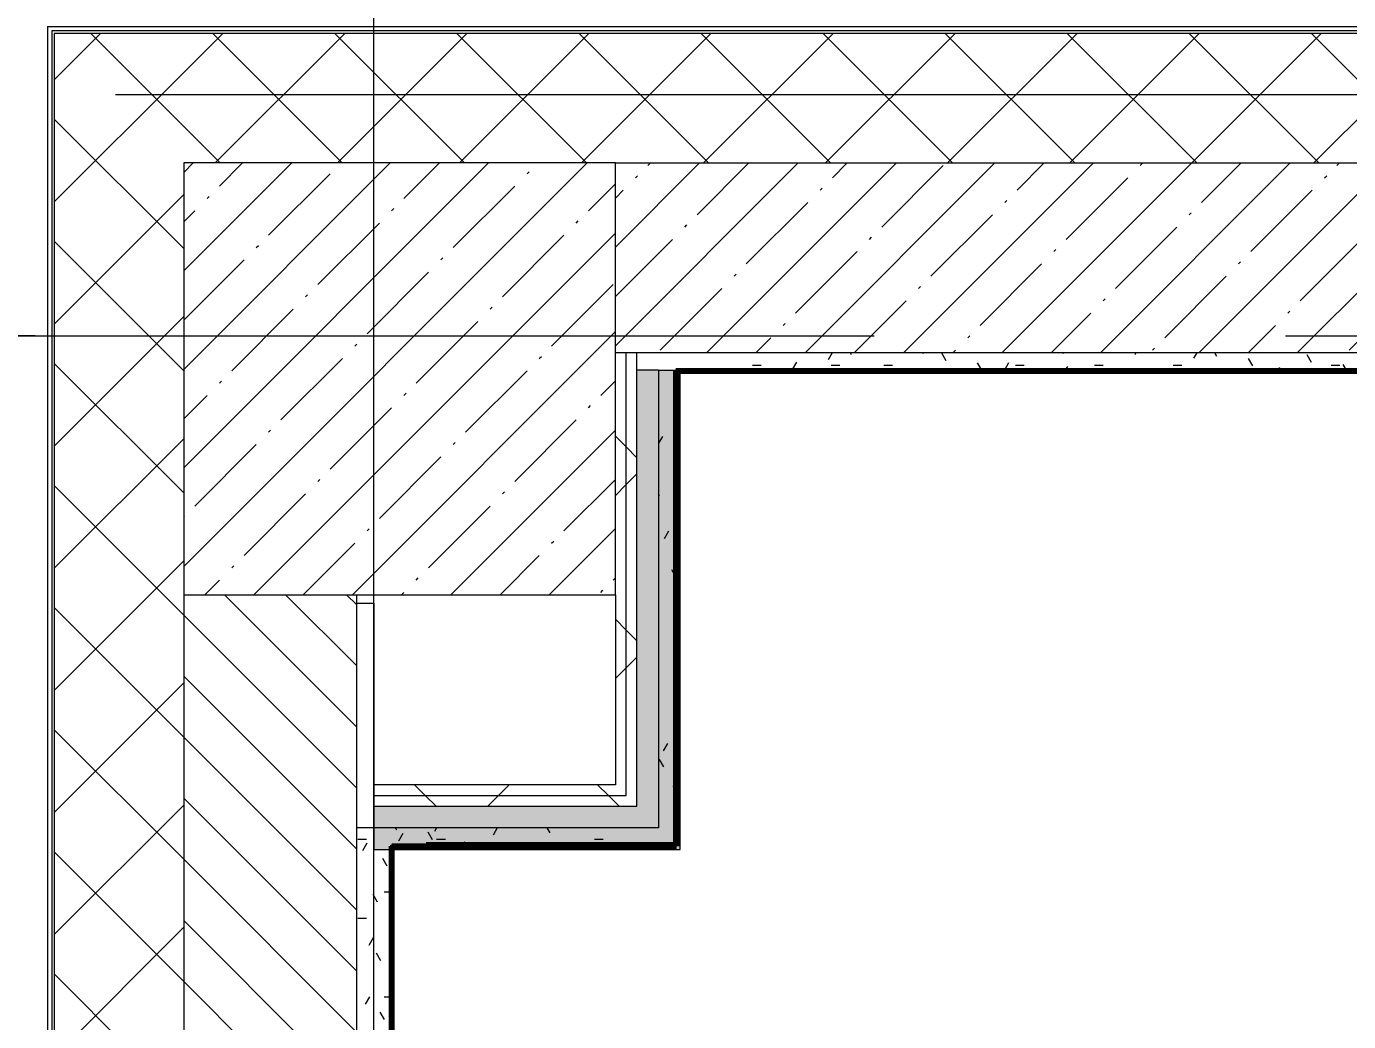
# Model space of a CAD drawing. Header units: millimetres. Extents: x -3245 to 186632, y -8553 to 29000.
# Drawn here: x -292 to 1240, y 14206 to 15358 of the extents above; entities that cross this region are included whole.
import ezdxf

# ---------------------------------------------------------------- set-up
doc = ezdxf.new("R2010")
doc.units = ezdxf.units.MM
doc.linetypes.add('Осевая', pattern=[3175, 635, -476.25, 1587.5, -476.25])
for name, color, linetype, lineweight in [('A-ANNO-DIMS', 7, 'Continuous', 9), ('A-ANNO-DIMS-100', 7, 'Continuous', 9), ('A-WALL', 7, 'Continuous', 9), ('I-WALL', 7, 'Continuous', 9), ('S-COLS', 7, 'Continuous', 9), ('Оси', 7, 'Continuous', 9), ('Оси-2', 7, 'Осевая', 9)]:
    doc.layers.add(name, color=color, linetype=linetype, lineweight=lineweight)
for name, color, linetype, lineweight, true_color in [('A-WALL-1', 7, 'Continuous', 9, 0xc0c0c0), ('A-WALL-4', 7, 'Continuous', 9, 0xff80c0), ('I-WALL-10', 7, 'Continuous', 80, 0xff80c0), ('I-WALL-5', 7, 'Continuous', 9, 0xc0c0c0), ('S-WALL-ANLY-1', 7, 'Continuous', 5, 0x008040)]:
    doc.layers.add(name, color=color, linetype=linetype, lineweight=lineweight, true_color=true_color)
doc.styles.add('ISOCPEUR', font='isocpeur.ttf', dxfattribs={"width": 0.9, "height": 250})
doc.dimstyles.new('ISO-2_5_0_9К_БОЛЬШОЙ', dxfattribs={"dimscale": 304.8, "dimtxt": 248.995294, "dimasz": 0.492126, "dimexe": 0.393701, "dimexo": 0.984252, "dimgap": 0, "dimtad": 1, "dimdec": 0, "dimrnd": 10, "dimzin": 0, "dimdsep": 46, "dimtxsty": 'ISOCPEUR', "dimblk1": 'OBLIQUE', "dimblk2": 'OBLIQUE', "dimsah": 1, "dimcen": 0.09, "dimdle": 0.393701, "dimazin": 0, "dimtfac": 1, "dimtdec": 4, "dimtix": 1, "dimtmove": 0, "dimatfit": 3, "dimfxl": 1, "dimtvp": 1, "dimtolj": 1, "dimtzin": 0, "dimarcsym": 2})
pattern_1 = [(45, (0, 0), (-70.7107, 70.7107), []), (135, (0, 0), (-70.7107, -70.7107), [])]
pattern_2 = [(0, (0, 0), (121.92, 30.48), [10.058, -81.382, 10.058, -81.382, -487.68]), (0, (0, 0), (121.92, 30.48), [-182.88, 10.058, -172.822, 10.058, -81.382, -213.36]), (0, (0, 0), (121.92, 30.48), [-457.2, 10.058, -50.902, 10.058, -142.342]), (120, (45.72, 15.24), (-87.356454, 90.34582), [10.058, -81.382, 10.058, -81.382, -487.68]), (120, (45.72, 15.24), (-87.356454, 90.34582), [-182.88, 10.058, -172.822, 10.058, -81.382, -213.36]), (120, (45.72, 15.24), (-87.356454, 90.34582), [-457.2, 10.058, -50.902, 10.058, -142.342]), (240, (60.96, 76.2), (-34.563546, -120.82582), [10.058, -81.382, 10.058, -81.382, -487.68]), (240, (60.96, 76.2), (-34.563546, -120.82582), [-182.88, 10.058, -172.822, 10.058, -81.382, -213.36]), (240, (60.96, 76.2), (-34.563546, -120.82582), [-457.2, 10.058, -50.902, 10.058, -142.342])]
pattern_3 = [(45, (0, 0), (-106.066, 106.066), []), (135, (0, 0), (-106.066, -106.066), [])]

# ---------------------------------------------------------------- blocks, each defined once
blk = doc.blocks.new('BSC_Колонна _Прямоугольная - 500х500-V24-План отделки стен 2 этажа в осях 1-12')
at = {"layer": 'S-COLS'}
h = blk.add_hatch(dxfattribs=at)
h.set_pattern_fill('FP_35', color=256, style=0, pattern_type=2)
h.set_pattern_definition([(45, (-140, -14950), (-57.02463, 57.02463), []), (45, (-82.975, -14950), (-57.02463, 57.02463), [100.806, -20.161, 3.353, -16.808])])
h.paths.add_polyline_path([(-250, -250), (250, -250), (250, 250), (-250, 250)])
for p, q in [((250, 250), (-250, 250)), ((-250, 250), (-250, -250)), ((250, -250), (250, 250)), ((-250, -250), (250, -250))]:
    blk.add_line(p, q, dxfattribs=at)
blk = doc.blocks.new('DIMBLOCK21-План отделки стен 2 этажа в осях 1-12')
at = {"layer": 'A-ANNO-DIMS-100', "lineweight": 20}
for p, q in [((-824.4, 17000), (-899.4, 17075)), ((-824.4, 17000), (-749.4, 16925)), ((-824.4, 15000), (-899.4, 15075)), ((-824.4, 15000), (-749.4, 14925))]:
    blk.add_line(p, q, dxfattribs=at)
at = {"layer": 'A-ANNO-DIMS-100'}
for p, q in [((-1018.3, 17000), (-704.4, 17000)), ((-824.4, 17000), (-1018.3, 17000)), ((-824.4, 17000), (-824.4, 15000)), ((-282.3, 15000), (-944.4, 15000)), ((-824.4, 15000), (-282.3, 15000))]:
    blk.add_line(p, q, dxfattribs=at)
at = {"layer": 'A-ANNO-DIMS-100', "color": 0, "insert": (-1151, 15684), "char_height": 250, "width": 758.478, "attachment_point": 1, "rotation": 90, "line_spacing_factor": 1.149209, "style": 'ISOCPEUR'}
blk.add_mtext('2000', dxfattribs=at)
blk = doc.blocks.new('_Oblique')
at = {"color": 0, "linetype": 'ByBlock', "lineweight": -2}
blk.add_line((-0.5, -0.5), (0.5, 0.5), dxfattribs=at)
blk = doc.blocks.new('DIMBLOCK22-План отделки стен 2 этажа в осях 1-12')
at = {"layer": 'A-ANNO-DIMS-100', "lineweight": 20}
for p, q in [((-824.4, 15000), (-899.4, 15075)), ((-824.4, 15000), (-749.4, 14925)), ((-824.4, 13400), (-899.4, 13475)), ((-824.4, 13400), (-749.4, 13325))]:
    blk.add_line(p, q, dxfattribs=at)
at = {"layer": 'A-ANNO-DIMS-100'}
for p, q in [((-282.3, 15000), (-944.4, 15000)), ((-824.4, 15000), (-824.4, 13400)), ((-824.4, 15000), (-282.3, 15000)), ((-1018.3, 13400), (-704.4, 13400)), ((-824.4, 13400), (-1018.3, 13400))]:
    blk.add_line(p, q, dxfattribs=at)
at = {"layer": 'A-ANNO-DIMS-100', "color": 0, "insert": (-1151, 13905.5), "char_height": 250, "width": 706.764, "attachment_point": 1, "rotation": 90, "line_spacing_factor": 1.149209, "style": 'ISOCPEUR'}
blk.add_mtext('1600', dxfattribs=at)

msp = doc.modelspace()

# ---------------------------------------------------------------- hatches: boundary and pattern name
at = {"layer": 'A-WALL'}
h = msp.add_hatch(dxfattribs=at)
h.set_pattern_fill('FP_14', color=256, style=0, pattern_type=2)
h.set_pattern_definition(pattern_1)
h.paths.add_polyline_path([(-110, -100), (-110, 5220), (-260, 5220), (-260, -100)])
h.paths.add_polyline_path([(-260, 7320), (-110, 7320), (-110, 8520), (-260, 8520), (-260, 7833.5)])
h.paths.add_polyline_path([(-110, 10620), (-110, 11520), (-260, 11520), (-260, 10620)])
h.paths.add_polyline_path([(-151.7, 13120), (-110, 13120), (-110, 15350), (-260, 15350), (-260, 13120)])
h = msp.add_hatch(dxfattribs=at)
h.set_pattern_fill('FP_14', color=256, style=0, pattern_type=2)
h.set_pattern_definition(pattern_1)
h.paths.add_polyline_path([(4052, 15200), (4052, 15350), (-110, 15350), (-110, 15200), (2867.7, 15200)])
h = msp.add_hatch(dxfattribs=at)
h.set_pattern_fill('FP_18', color=256, style=0, pattern_type=2)
h.set_pattern_definition([(135, (0, 0), (-35.35534, -35.35534), [])])
h.paths.add_polyline_path([(90, 7900), (90, 8520), (-110, 8520), (-110, 7900)])
h.paths.add_polyline_path([(90, 10620), (90, 10900), (-110, 10900), (-110, 10620)])
h.paths.add_polyline_path([(90, 11400), (90, 11520), (-110, 11520), (-110, 11400), (-52.9, 11400)])
h.paths.add_polyline_path([(16.1, 13120), (90, 13120), (90, 14700), (-110, 14700), (-110, 13120)])
at = {"layer": 'I-WALL'}
h = msp.add_hatch(dxfattribs=at)
h.set_pattern_fill('FP_17', color=256, style=0, pattern_type=2)
h.set_pattern_definition([(45, (0, 0), (-57.02463, 57.02463), []), (45, (57.025, 0), (-57.02463, 57.02463), [100.806, -20.161, 3.353, -16.808])])
h.paths.add_polyline_path([(4060, 14980), (4060, 15200), (390, 15200), (390, 14980), (3210, 14980)])
h = msp.add_hatch(dxfattribs=at)
h.set_pattern_fill('FP_90', color=256, style=0, pattern_type=2)
h.set_pattern_definition(pattern_3)
h.paths.add_polyline_path([(402.5, 14467.5), (402.5, 14980), (390, 14980), (390, 14467.5)])
h = msp.add_hatch(dxfattribs=at)
h.set_pattern_fill('FP_90', color=256, style=0, pattern_type=2)
h.set_pattern_definition(pattern_3)
h.paths.add_polyline_path([(415, 14455), (415, 14980), (402.5, 14980), (402.5, 14455)])
h = msp.add_hatch(dxfattribs=at)
h.set_pattern_fill('FP_89', color=256, style=0, pattern_type=2)
h.set_pattern_definition(pattern_2)
h.paths.add_polyline_path([(3110, 14960), (3110, 14980), (415, 14980), (415, 14960), (2867.7, 14960)])
for points in [[(465, 14405), (465, 14960), (415, 14960), (415, 14405)], [(183.8, 14405), (415, 14405), (415, 14455), (110, 14455), (110, 14405)]]:
    msp.add_hatch(color=256, dxfattribs=at).paths.add_polyline_path(points)
h = msp.add_hatch(dxfattribs=at)
h.set_pattern_fill('FP_89', color=256, style=0, pattern_type=2)
h.set_pattern_definition(pattern_2)
h.paths.add_polyline_path([(460, 14430), (460, 14960), (440, 14960), (440, 14430)])
h = msp.add_hatch(dxfattribs=at)
h.set_pattern_fill('FP_90', color=256, style=0, pattern_type=2)
h.set_pattern_definition(pattern_3)
h.paths.add_polyline_path([(183.8, 14467.5), (390, 14467.5), (390, 14480), (110, 14480), (110, 14467.5)])
h = msp.add_hatch(dxfattribs=at)
h.set_pattern_fill('FP_90', color=256, style=0, pattern_type=2)
h.set_pattern_definition(pattern_3)
h.paths.add_polyline_path([(402.5, 14455), (402.5, 14467.5), (110, 14467.5), (110, 14455), (390, 14455)])
h = msp.add_hatch(dxfattribs=at)
h.set_pattern_fill('FP_89', color=256, style=0, pattern_type=2)
h.set_pattern_definition(pattern_2)
h.paths.add_polyline_path([(130, 13120), (130, 14430), (90, 14430), (90, 13120)])
h = msp.add_hatch(dxfattribs=at)
h.set_pattern_fill('FP_89', color=256, style=0, pattern_type=2)
h.set_pattern_definition(pattern_2)
h.paths.add_polyline_path([(171, 14410), (460, 14410), (460, 14430), (130, 14430), (130, 14410)])

# ---------------------------------------------------------------- linework, layer by layer
at = {"layer": 'A-WALL'}
for p, q in [((4055, 15353), (-263, 15353)), ((-263, 15353), (-263, 13120)), ((4052, 15350), (-260, 15350)), ((-260, 15350), (-260, 13120)), ((402.5, 14467.5), (402.5, 14980)), ((415, 14455), (415, 14980)), ((440, 14960), (415, 14960)), ((-110, 14700), (-110, 13120)), ((90, 14700), (90, 13120)), ((110, 14467.5), (402.5, 14467.5)), ((110, 14455), (415, 14455)), ((130, 13120), (130, 14410)), ((130, 14410), (171, 14410))]:
    msp.add_line(p, q, dxfattribs=at)
at = {"layer": 'A-WALL-1'}
for q in [(4060, 15358), (-268, -258)]:
    msp.add_line((-268, 15358), q, dxfattribs=at)
at = {"layer": 'A-WALL-4'}
for p, q in [((440, 14960), (3110, 14960)), ((460, 14959), (460, 14960))]:
    msp.add_line(p, q, dxfattribs=at)
at = {"layer": 'I-WALL-10'}
for p, q in [((460, 14959), (460, 14410)), ((3109, 14959), (460, 14959)), ((461, 14409), (461, 14959)), ((131, 13120), (131, 14409)), ((131, 14409), (461, 14409)), ((460, 14410), (171, 14410))]:
    msp.add_line(p, q, dxfattribs=at)
at = {"layer": 'I-WALL-5'}
for p, q in [((390, 15200), (4060, 15200)), ((3110, 14980), (390, 14980)), ((440, 14960), (440, 14430)), ((465, 14405), (465, 14960)), ((390, 14700), (390, 14480)), ((110, 14690), (90, 14690)), ((110, 14690), (110, 14405)), ((390, 14480), (110, 14480)), ((440, 14430), (90, 14430)), ((110, 14405), (465, 14405))]:
    msp.add_line(p, q, dxfattribs=at)
at = {"layer": 'S-WALL-ANLY-1'}
msp.add_line((4060, 15279), (-189, 15279), dxfattribs=at)
at = {"layer": 'Оси'}
for p, q in [((110, 12880), (110, 15380)), ((-2445, 15000), (55, 15000))]:
    msp.add_line(p, q, dxfattribs=at)
at = {"layer": 'Оси-2'}
msp.add_line((55, 15000), (30760, 15000), dxfattribs=at)

# ---------------------------------------------------------------- block references
at = {"layer": 'S-COLS'}
msp.add_blockref('BSC_Колонна _Прямоугольная - 500х500-V24-План отделки стен 2 этажа в осях 1-12', (140, 14950), dxfattribs=at)

# ---------------------------------------------------------------- dimensions: what is measured, and where the dimension line sits
at = {"layer": 'A-ANNO-DIMS'}
for base, p1, p2, override, picture, middle in [((-824.4, 15000), (-718.3, 17000), (17.7, 15000), {"dimpost": '<>', "dimfxl": 2131.131508}, 'DIMBLOCK21-План отделки стен 2 этажа в осях 1-12', (-949.4, 16000)), ((-824.4, 13400), (17.7, 15000), (-718.3, 13400), {"dimpost": '<>', "dimfxl": 1761.170407}, 'DIMBLOCK22-План отделки стен 2 этажа в осях 1-12', (-949.4, 14200))]:
    dim = msp.add_linear_dim(base=base, p1=p1, p2=p2, angle=90, dimstyle='ISO-2_5_0_9К_БОЛЬШОЙ', override=override, dxfattribs=at)
    dim.commit()
    dim.dimension.update_dxf_attribs({"geometry": picture, "text_midpoint": middle})

doc.saveas('drawing.dxf')
